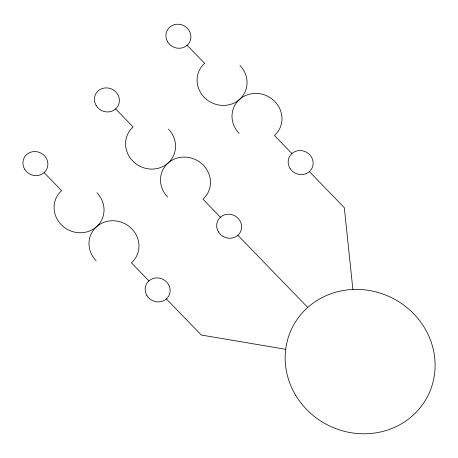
<?xml version="1.0" encoding="UTF-8"?>
<svg xmlns="http://www.w3.org/2000/svg" width="458" height="458" viewBox="0 0 458 458"><rect width="100%" height="100%" fill="white"/><g stroke="black" fill="none" stroke-linecap="round" stroke-linejoin="round"><path stroke-width="0.69" d="M285.861 349.334L201.302 335.033L166.374 298.937M187.139 45.268L204.6 63.313A25.299 23.742 26.7 0 0 204.188 97.279A25.299 23.742 26.7 0 0 239.528 99.409A25.299 23.742 26.7 0 1 274.869 101.539A25.299 23.742 26.7 0 1 274.457 135.505L291.923 153.55M309.385 171.595L344.313 207.692L352.9 289.639M115.634 108.941L133.095 126.986A25.299 23.742 26.7 0 0 132.683 160.953A25.299 23.742 26.7 0 0 168.023 163.082A25.299 23.742 26.7 0 1 203.363 165.212A25.299 23.742 26.7 0 1 202.951 199.173L220.418 217.224M237.879 235.269L307.736 307.455M44.128 172.609L61.59 190.66A25.299 23.742 26.7 0 0 61.177 224.62A25.299 23.742 26.7 0 0 96.518 226.75A25.299 23.742 26.7 0 1 131.858 228.88A25.299 23.742 26.7 0 1 131.446 262.846L148.913 280.891M239.116 133.375A25.299 23.742 26.7 0 1 239.528 99.409A25.299 23.742 26.7 0 0 239.94 65.442M167.611 197.043A25.299 23.742 26.7 0 1 168.023 163.082A25.299 23.742 26.7 0 0 168.435 129.116M96.106 260.716A25.299 23.742 26.7 0 1 96.518 226.75A25.299 23.742 26.7 0 0 96.93 192.784M146.898 295.519A12.652 11.874 26.7 0 0 168.538 296.332A12.652 11.874 26.7 0 0 157.489 277.892A12.652 11.874 26.7 0 0 146.898 295.519M289.908 168.178A12.652 11.874 26.7 0 0 311.549 168.991A12.652 11.874 26.7 0 0 300.5 150.55A12.652 11.874 26.7 0 0 289.908 168.178M295.662 395.243A75.891 71.225 26.7 0 0 425.511 400.092A75.891 71.225 26.7 0 0 359.221 289.462A75.891 71.225 26.7 0 0 295.662 395.243M218.403 231.851A12.652 11.874 26.7 0 0 240.044 232.658A12.652 11.874 26.7 0 0 228.994 214.218A12.652 11.874 26.7 0 0 218.403 231.851M167.657 41.85A12.652 11.874 26.7 0 0 189.303 42.663A12.652 11.874 26.7 0 0 178.254 24.217A12.652 11.874 26.7 0 0 167.657 41.85M96.151 105.523A12.652 11.874 26.7 0 0 117.798 106.33A12.652 11.874 26.7 0 0 106.748 87.89A12.652 11.874 26.7 0 0 96.151 105.523M24.646 169.191A12.652 11.874 26.7 0 0 46.292 170.004A12.652 11.874 26.7 0 0 35.243 151.564A12.652 11.874 26.7 0 0 24.646 169.191"/></g></svg>
